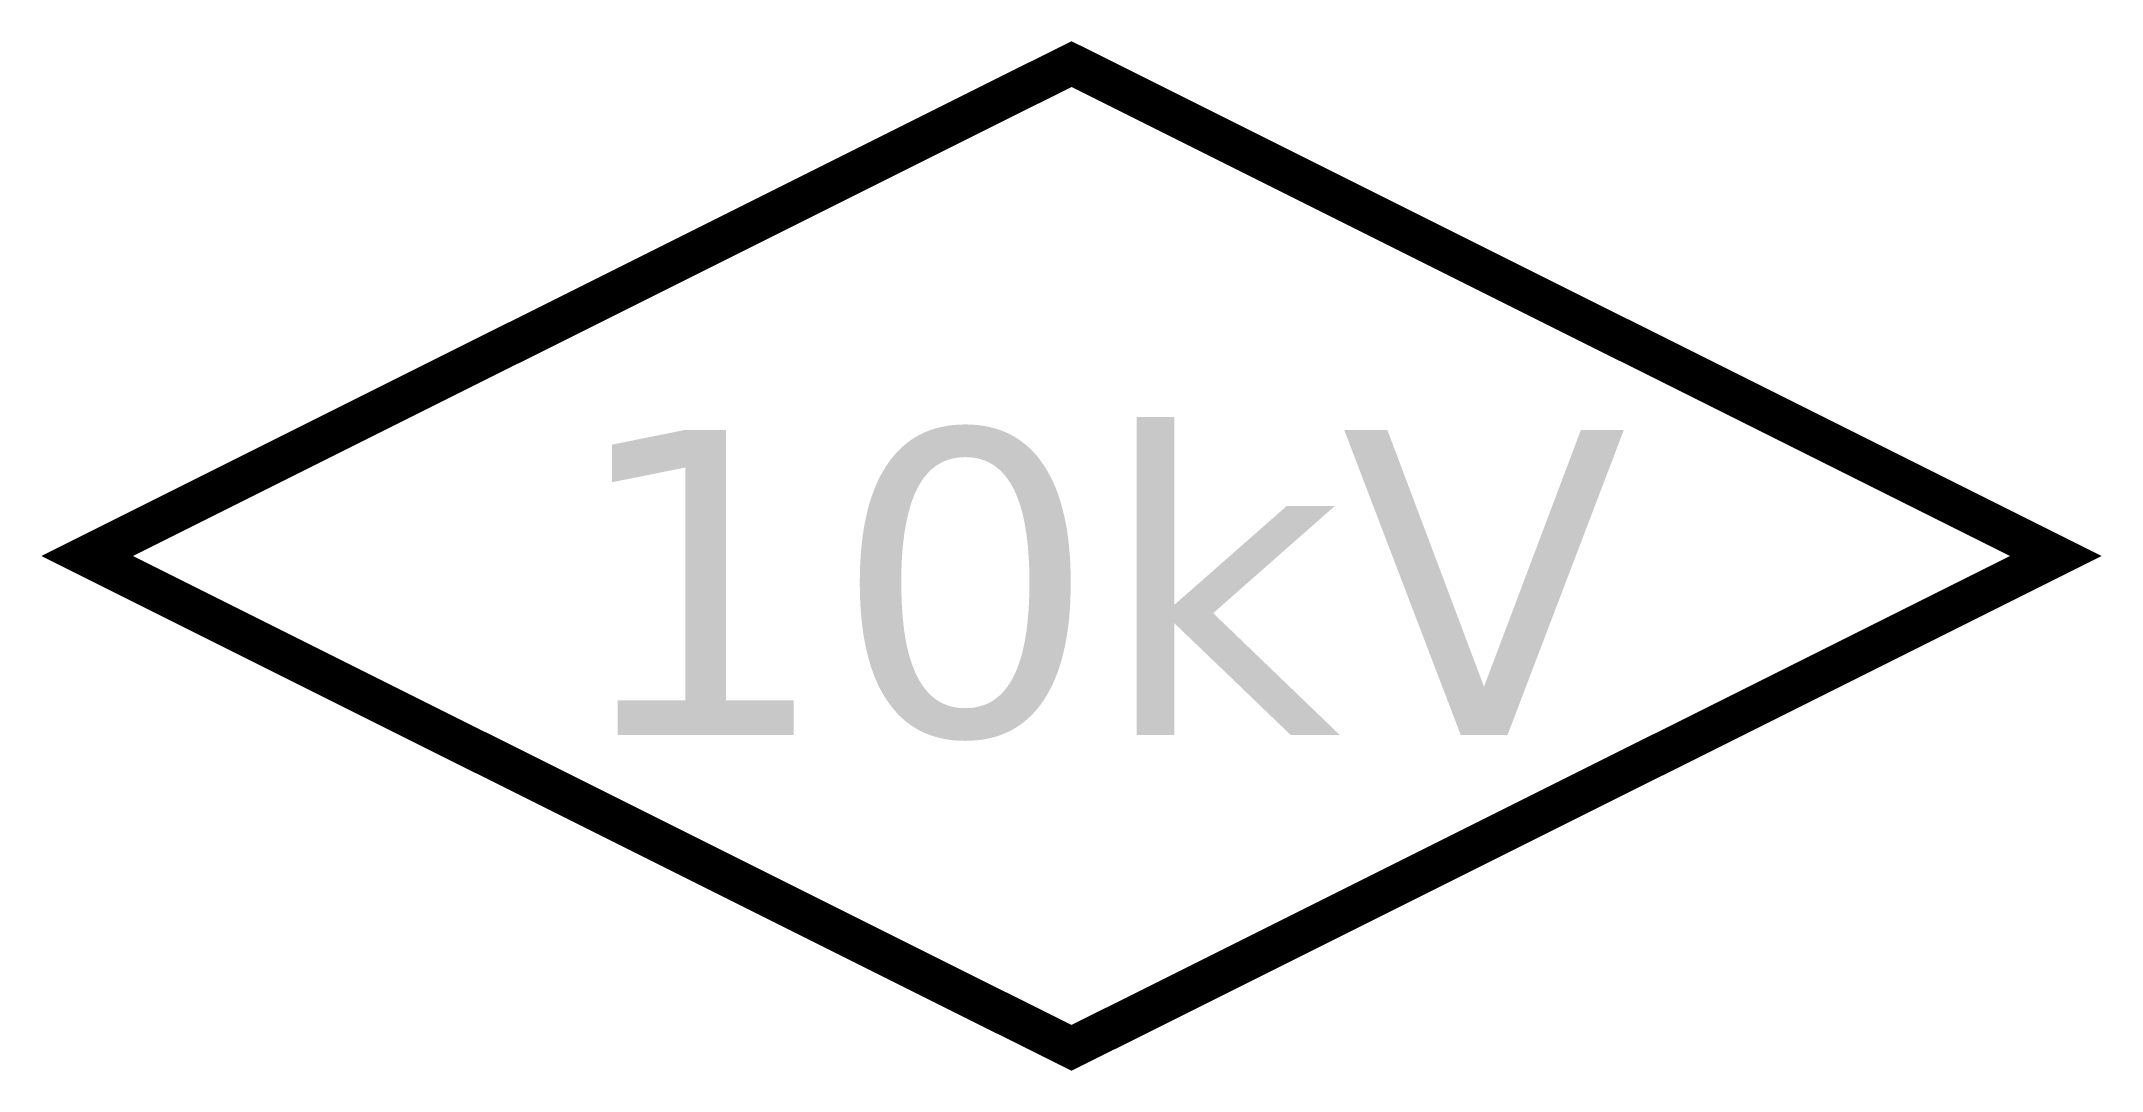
# Model space of a CAD drawing. Extents: x 2260.979 to 2261.646, y 1181.676 to 1182.009.
import ezdxf

# ---------------------------------------------------------------- set-up
doc = ezdxf.new("R2010")
doc.units = 0
doc.styles.add('VERDANA', font='verdana.TTF')

msp = doc.modelspace()

# ---------------------------------------------------------------- linework, layer by layer
at = {"color": 0, "linetype": 'Continuous'}
msp.add_lwpolyline([(2261.31269, 1182.00199, 0.01328, 0.01328, 0), (2261.6314, 1181.84263, 0.01328, 0.01328, 0), (2261.31269, 1181.68327, 0.01328, 0.01328, 0), (2260.99397, 1181.84263, 0.01328, 0.01328, 0), (2261.31269, 1182.00199, 0.01328, 0.01328, 0), (2261.31269, 1182.00199, 0.01328, 0.01328, 0), (2261.6314, 1181.84263, 0.01328, 0.01328, 0)], format="xyseb", dxfattribs=at)

# ---------------------------------------------------------------- texts
at = {"color": 0, "style": 'VERDANA'}
msp.add_text('10kV', height=0.098802, dxfattribs=at).set_placement((2261.14898, 1181.78466))

doc.saveas('drawing.dxf')
